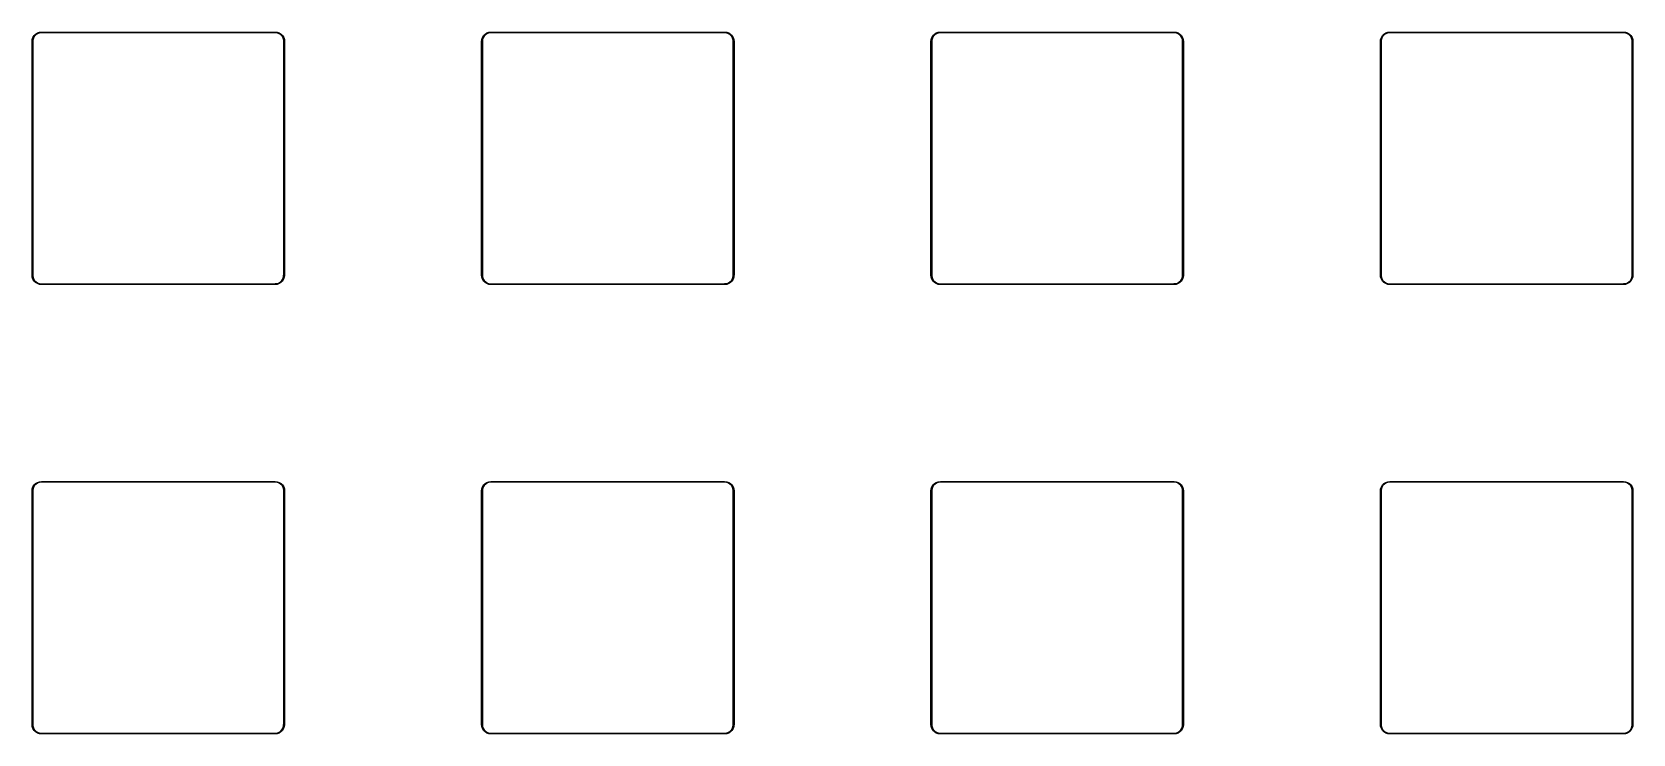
# Model space of a CAD drawing. Header units: inches. Extents: x 4.05 to 7.56, y -6.97 to -2.28.
# Drawn here: x 4.052 to 7.558, y -6.969 to -5.432 of the extents above; entities that cross this region are included whole.
import ezdxf

# ---------------------------------------------------------------- set-up
doc = ezdxf.new("R2010")
doc.units = ezdxf.units.IN
doc.header["$MEASUREMENT"] = 0
doc.layers.add('User.Eco2', color=31, linetype='CONTINUOUS', true_color=0xd8c852)

msp = doc.modelspace()

# ---------------------------------------------------------------- linework, layer by layer
at = {"layer": 'User.Eco2', "linetype": 'CONTINUOUS'}
for p, q in [((4.0599, -5.4366), (4.0639, -5.4341)), ((4.0639, -5.4341), (4.0682, -5.4326)), ((4.0704, -5.4341), (4.0656, -5.4353)), ((4.0682, -5.4326), (4.0728, -5.4321)), ((4.0728, -5.4341), (4.0704, -5.4341)), ((4.0728, -5.4321), (4.5846, -5.4321)), ((4.5846, -5.4341), (4.0728, -5.4341)), ((4.5846, -5.4321), (4.5892, -5.4326)), ((4.5871, -5.4341), (4.5846, -5.4341)), ((4.5919, -5.4353), (4.5871, -5.4341)), ((4.5892, -5.4326), (4.5936, -5.4341)), ((4.5936, -5.4341), (4.5975, -5.4366)), ((5.0442, -5.4366), (5.0481, -5.4341)), ((5.0481, -5.4341), (5.0525, -5.4326)), ((5.0546, -5.4341), (5.0499, -5.4353)), ((5.0525, -5.4326), (5.0571, -5.4321)), ((5.0571, -5.4341), (5.0546, -5.4341)), ((5.0571, -5.4321), (5.5689, -5.4321)), ((5.5689, -5.4341), (5.0571, -5.4341)), ((5.5689, -5.4321), (5.5735, -5.4326)), ((5.5714, -5.4341), (5.5689, -5.4341)), ((5.5761, -5.4353), (5.5714, -5.4341)), ((5.5735, -5.4326), (5.5779, -5.4341)), ((5.5779, -5.4341), (5.5818, -5.4366)), ((6.0285, -5.4366), (6.0324, -5.4341)), ((6.0324, -5.4341), (6.0367, -5.4326)), ((6.0389, -5.4341), (6.0341, -5.4353)), ((6.0367, -5.4326), (6.0413, -5.4321)), ((6.0413, -5.4341), (6.0389, -5.4341)), ((6.0413, -5.4321), (6.5531, -5.4321)), ((6.5531, -5.4341), (6.0413, -5.4341)), ((6.5531, -5.4321), (6.5577, -5.4326)), ((6.5556, -5.4341), (6.5531, -5.4341)), ((6.5604, -5.4353), (6.5556, -5.4341)), ((6.5577, -5.4326), (6.5621, -5.4341)), ((6.5621, -5.4341), (6.566, -5.4366)), ((7.0127, -5.4366), (7.0166, -5.4341)), ((7.0166, -5.4341), (7.021, -5.4326)), ((7.0231, -5.4341), (7.0184, -5.4353)), ((7.021, -5.4326), (7.0256, -5.4321)), ((7.0256, -5.4341), (7.0231, -5.4341)), ((7.0256, -5.4321), (7.5374, -5.4321)), ((7.5374, -5.4341), (7.0256, -5.4341)), ((7.5374, -5.4321), (7.542, -5.4326)), ((7.5399, -5.4341), (7.5374, -5.4341)), ((7.5446, -5.4353), (7.5399, -5.4341)), ((7.542, -5.4326), (7.5464, -5.4341)), ((7.5464, -5.4341), (7.5503, -5.4366)), ((4.0522, -5.4528), (4.0527, -5.4482)), ((4.0522, -5.9646), (4.0522, -5.4528)), ((4.0527, -5.4482), (4.0542, -5.4438)), ((4.0554, -5.4455), (4.0541, -5.4503)), ((4.0541, -5.4503), (4.0541, -5.4528)), ((4.0541, -5.4528), (4.0541, -5.9646)), ((4.0542, -5.4438), (4.0567, -5.4399)), ((4.0579, -5.4413), (4.0554, -5.4455)), ((4.0567, -5.4399), (4.0599, -5.4366)), ((4.0614, -5.4378), (4.0579, -5.4413)), ((4.0656, -5.4353), (4.0614, -5.4378)), ((4.5961, -5.4378), (4.5919, -5.4353)), ((4.5996, -5.4413), (4.5961, -5.4378)), ((4.5975, -5.4366), (4.6008, -5.4399)), ((4.6021, -5.4455), (4.5996, -5.4413)), ((4.6008, -5.4399), (4.6033, -5.4438)), ((4.6033, -5.4503), (4.6021, -5.4455)), ((4.6033, -5.4438), (4.6048, -5.4482)), ((4.6033, -5.4528), (4.6033, -5.4503)), ((4.6033, -5.9642), (4.6033, -5.4528)), ((4.6048, -5.4482), (4.6053, -5.4528)), ((4.6053, -5.4528), (4.6053, -5.9646)), ((5.0364, -5.4528), (5.0369, -5.4482)), ((5.0364, -5.9646), (5.0364, -5.4528)), ((5.0369, -5.4482), (5.0385, -5.4438)), ((5.0397, -5.4455), (5.0384, -5.4503)), ((5.0384, -5.4503), (5.0384, -5.4528)), ((5.0384, -5.4528), (5.0384, -5.9646)), ((5.0385, -5.4438), (5.0409, -5.4399)), ((5.0421, -5.4413), (5.0397, -5.4455)), ((5.0409, -5.4399), (5.0442, -5.4366)), ((5.0456, -5.4378), (5.0421, -5.4413)), ((5.0499, -5.4353), (5.0456, -5.4378)), ((5.5804, -5.4378), (5.5761, -5.4353)), ((5.5839, -5.4413), (5.5804, -5.4378)), ((5.5818, -5.4366), (5.5851, -5.4399)), ((5.5863, -5.4455), (5.5839, -5.4413)), ((5.5851, -5.4399), (5.5875, -5.4438)), ((5.5876, -5.4503), (5.5863, -5.4455)), ((5.5875, -5.4438), (5.589, -5.4482)), ((5.5876, -5.4528), (5.5876, -5.4503)), ((5.5876, -5.9642), (5.5876, -5.4528)), ((5.589, -5.4482), (5.5896, -5.4528)), ((5.5896, -5.4528), (5.5896, -5.9646)), ((6.0207, -5.4528), (6.0212, -5.4482)), ((6.0207, -5.9646), (6.0207, -5.4528)), ((6.0212, -5.4482), (6.0227, -5.4438)), ((6.0239, -5.4455), (6.0226, -5.4503)), ((6.0226, -5.4503), (6.0226, -5.4528)), ((6.0226, -5.4528), (6.0226, -5.9646)), ((6.0227, -5.4438), (6.0252, -5.4399)), ((6.0264, -5.4413), (6.0239, -5.4455)), ((6.0252, -5.4399), (6.0285, -5.4366)), ((6.0299, -5.4378), (6.0264, -5.4413)), ((6.0341, -5.4353), (6.0299, -5.4378)), ((6.5646, -5.4378), (6.5604, -5.4353)), ((6.5681, -5.4413), (6.5646, -5.4378)), ((6.566, -5.4366), (6.5693, -5.4399)), ((6.5706, -5.4455), (6.5681, -5.4413)), ((6.5693, -5.4399), (6.5718, -5.4438)), ((6.5719, -5.4503), (6.5706, -5.4455)), ((6.5718, -5.4438), (6.5733, -5.4482)), ((6.5719, -5.4528), (6.5719, -5.4503)), ((6.5719, -5.9642), (6.5719, -5.4528)), ((6.5733, -5.4482), (6.5738, -5.4528)), ((6.5738, -5.4528), (6.5738, -5.9646)), ((7.0049, -5.4528), (7.0054, -5.4482)), ((7.0049, -5.9646), (7.0049, -5.4528)), ((7.0054, -5.4482), (7.007, -5.4438)), ((7.0082, -5.4455), (7.0069, -5.4503)), ((7.0069, -5.4503), (7.0069, -5.4528)), ((7.0069, -5.4528), (7.0069, -5.9646)), ((7.007, -5.4438), (7.0094, -5.4399)), ((7.0106, -5.4413), (7.0082, -5.4455)), ((7.0094, -5.4399), (7.0127, -5.4366)), ((7.0141, -5.4378), (7.0106, -5.4413)), ((7.0184, -5.4353), (7.0141, -5.4378)), ((7.5489, -5.4378), (7.5446, -5.4353)), ((7.5524, -5.4413), (7.5489, -5.4378)), ((7.5503, -5.4366), (7.5536, -5.4399)), ((7.5548, -5.4455), (7.5524, -5.4413)), ((7.5536, -5.4399), (7.556, -5.4438)), ((7.5561, -5.4503), (7.5548, -5.4455)), ((7.556, -5.4438), (7.5576, -5.4482)), ((7.5561, -5.4528), (7.5561, -5.4503)), ((7.5561, -5.9642), (7.5561, -5.4528)), ((7.5576, -5.4482), (7.5581, -5.4528)), ((7.5581, -5.4528), (7.5581, -5.9646)), ((4.0527, -5.9692), (4.0522, -5.9646)), ((4.0542, -5.9735), (4.0527, -5.9692)), ((4.0541, -5.9646), (4.0541, -5.967)), ((4.0541, -5.967), (4.0554, -5.9718)), ((4.0567, -5.9775), (4.0542, -5.9735)), ((4.0554, -5.9718), (4.0579, -5.976)), ((4.0599, -5.9807), (4.0567, -5.9775)), ((4.0579, -5.976), (4.0614, -5.9795)), ((4.0639, -5.9832), (4.0599, -5.9807)), ((4.0614, -5.9795), (4.0656, -5.982)), ((4.0682, -5.9847), (4.0639, -5.9832)), ((4.0656, -5.982), (4.0704, -5.9833)), ((4.0728, -5.9852), (4.0682, -5.9847)), ((4.0704, -5.9833), (4.0728, -5.9833)), ((4.0728, -5.9833), (4.5844, -5.9833)), ((4.5846, -5.9852), (4.0728, -5.9852)), ((4.5844, -5.9833), (4.5845, -5.9832)), ((4.5845, -5.9832), (4.587, -5.9832)), ((4.585, -5.9852), (4.5846, -5.9852)), ((4.5891, -5.9847), (4.585, -5.9851)), ((4.585, -5.9851), (4.585, -5.9852)), ((4.587, -5.9832), (4.5918, -5.9819)), ((4.5935, -5.9831), (4.5891, -5.9847)), ((4.5918, -5.9819), (4.596, -5.9795)), ((4.5974, -5.9807), (4.5935, -5.9831)), ((4.596, -5.9795), (4.5995, -5.976)), ((4.6007, -5.9774), (4.5974, -5.9807)), ((4.5995, -5.976), (4.602, -5.9717)), ((4.6032, -5.9735), (4.6007, -5.9774)), ((4.602, -5.9717), (4.6032, -5.967)), ((4.6032, -5.9645), (4.6033, -5.9642)), ((4.6032, -5.967), (4.6032, -5.9645)), ((4.6047, -5.9691), (4.6032, -5.9735)), ((4.6051, -5.965), (4.6047, -5.9691)), ((4.6052, -5.9649), (4.6051, -5.965)), ((4.6053, -5.9646), (4.6052, -5.9649)), ((5.0369, -5.9692), (5.0364, -5.9646)), ((5.0385, -5.9735), (5.0369, -5.9692)), ((5.0384, -5.9646), (5.0384, -5.967)), ((5.0384, -5.967), (5.0397, -5.9718)), ((5.0409, -5.9775), (5.0385, -5.9735)), ((5.0397, -5.9718), (5.0421, -5.976)), ((5.0442, -5.9807), (5.0409, -5.9775)), ((5.0421, -5.976), (5.0456, -5.9795)), ((5.0481, -5.9832), (5.0442, -5.9807)), ((5.0456, -5.9795), (5.0499, -5.982)), ((5.0525, -5.9847), (5.0481, -5.9832)), ((5.0499, -5.982), (5.0546, -5.9833)), ((5.0571, -5.9852), (5.0525, -5.9847)), ((5.0546, -5.9833), (5.0571, -5.9833)), ((5.0571, -5.9833), (5.5687, -5.9833)), ((5.5689, -5.9852), (5.0571, -5.9852)), ((5.5687, -5.9833), (5.5688, -5.9832)), ((5.5688, -5.9832), (5.5713, -5.9832)), ((5.5693, -5.9852), (5.5689, -5.9852)), ((5.5734, -5.9847), (5.5693, -5.9851)), ((5.5693, -5.9851), (5.5693, -5.9852)), ((5.5713, -5.9832), (5.576, -5.9819)), ((5.5778, -5.9831), (5.5734, -5.9847)), ((5.576, -5.9819), (5.5803, -5.9795)), ((5.5817, -5.9807), (5.5778, -5.9831)), ((5.5803, -5.9795), (5.5838, -5.976)), ((5.5849, -5.9774), (5.5817, -5.9807)), ((5.5838, -5.976), (5.5862, -5.9717)), ((5.5874, -5.9735), (5.5849, -5.9774)), ((5.5862, -5.9717), (5.5875, -5.967)), ((5.5889, -5.9691), (5.5874, -5.9735)), ((5.5875, -5.9645), (5.5876, -5.9642)), ((5.5875, -5.967), (5.5875, -5.9645)), ((5.5894, -5.965), (5.5889, -5.9691)), ((5.5895, -5.9649), (5.5894, -5.965)), ((5.5896, -5.9646), (5.5895, -5.9649)), ((6.0212, -5.9692), (6.0207, -5.9646)), ((6.0227, -5.9735), (6.0212, -5.9692)), ((6.0226, -5.9646), (6.0226, -5.967)), ((6.0226, -5.967), (6.0239, -5.9718)), ((6.0252, -5.9775), (6.0227, -5.9735)), ((6.0239, -5.9718), (6.0264, -5.976)), ((6.0285, -5.9807), (6.0252, -5.9775)), ((6.0264, -5.976), (6.0299, -5.9795)), ((6.0324, -5.9832), (6.0285, -5.9807)), ((6.0299, -5.9795), (6.0341, -5.982)), ((6.0367, -5.9847), (6.0324, -5.9832)), ((6.0341, -5.982), (6.0389, -5.9833)), ((6.0413, -5.9852), (6.0367, -5.9847)), ((6.0389, -5.9833), (6.0413, -5.9833)), ((6.0413, -5.9833), (6.5529, -5.9833)), ((6.5531, -5.9852), (6.0413, -5.9852)), ((6.5529, -5.9833), (6.553, -5.9832)), ((6.553, -5.9832), (6.5555, -5.9832)), ((6.5535, -5.9852), (6.5531, -5.9852)), ((6.5536, -5.9851), (6.5535, -5.9852)), ((6.5576, -5.9847), (6.5536, -5.9851)), ((6.5555, -5.9832), (6.5603, -5.9819)), ((6.562, -5.9831), (6.5576, -5.9847)), ((6.5603, -5.9819), (6.5645, -5.9795)), ((6.5659, -5.9807), (6.562, -5.9831)), ((6.5645, -5.9795), (6.568, -5.976)), ((6.5692, -5.9774), (6.5659, -5.9807)), ((6.568, -5.976), (6.5705, -5.9717)), ((6.5717, -5.9735), (6.5692, -5.9774)), ((6.5705, -5.9717), (6.5717, -5.967)), ((6.5717, -5.9645), (6.5719, -5.9642)), ((6.5717, -5.967), (6.5717, -5.9645)), ((6.5732, -5.9691), (6.5717, -5.9735)), ((6.5737, -5.965), (6.5732, -5.9691)), ((6.5738, -5.9646), (6.5737, -5.9649)), ((6.5737, -5.9649), (6.5737, -5.965)), ((7.0054, -5.9692), (7.0049, -5.9646)), ((7.007, -5.9735), (7.0054, -5.9692)), ((7.0069, -5.9646), (7.0069, -5.967)), ((7.0069, -5.967), (7.0082, -5.9718)), ((7.0094, -5.9775), (7.007, -5.9735)), ((7.0082, -5.9718), (7.0106, -5.976)), ((7.0127, -5.9807), (7.0094, -5.9775)), ((7.0106, -5.976), (7.0141, -5.9795)), ((7.0166, -5.9832), (7.0127, -5.9807)), ((7.0141, -5.9795), (7.0184, -5.982)), ((7.021, -5.9847), (7.0166, -5.9832)), ((7.0184, -5.982), (7.0231, -5.9833)), ((7.0256, -5.9852), (7.021, -5.9847)), ((7.0231, -5.9833), (7.0256, -5.9833)), ((7.0256, -5.9833), (7.5372, -5.9833)), ((7.5374, -5.9852), (7.0256, -5.9852)), ((7.5372, -5.9833), (7.5373, -5.9832)), ((7.5373, -5.9832), (7.5398, -5.9832)), ((7.5378, -5.9852), (7.5374, -5.9852)), ((7.5419, -5.9847), (7.5378, -5.9851)), ((7.5378, -5.9851), (7.5378, -5.9852)), ((7.5398, -5.9832), (7.5445, -5.9819)), ((7.5463, -5.9831), (7.5419, -5.9847)), ((7.5445, -5.9819), (7.5488, -5.9795)), ((7.5502, -5.9807), (7.5463, -5.9831)), ((7.5488, -5.9795), (7.5523, -5.976)), ((7.5535, -5.9774), (7.5502, -5.9807)), ((7.5523, -5.976), (7.5547, -5.9717)), ((7.5559, -5.9735), (7.5535, -5.9774)), ((7.5547, -5.9717), (7.556, -5.967)), ((7.5574, -5.9691), (7.5559, -5.9735)), ((7.556, -5.9645), (7.5561, -5.9642)), ((7.556, -5.967), (7.556, -5.9645)), ((7.5579, -5.965), (7.5574, -5.9691)), ((7.558, -5.9649), (7.5579, -5.965)), ((7.5581, -5.9646), (7.558, -5.9649)), ((4.0522, -6.437), (4.0527, -6.4324)), ((4.0522, -6.9488), (4.0522, -6.437)), ((4.0527, -6.4324), (4.0542, -6.428)), ((4.0554, -6.4298), (4.0541, -6.4345)), ((4.0541, -6.4345), (4.0541, -6.437)), ((4.0541, -6.437), (4.0541, -6.9488)), ((4.0542, -6.428), (4.0567, -6.4241)), ((4.0579, -6.4255), (4.0554, -6.4298)), ((4.0567, -6.4241), (4.0599, -6.4208)), ((4.0614, -6.422), (4.0579, -6.4255)), ((4.0599, -6.4208), (4.0639, -6.4184)), ((4.0656, -6.4196), (4.0614, -6.422)), ((4.0639, -6.4184), (4.0682, -6.4169)), ((4.0704, -6.4183), (4.0656, -6.4196)), ((4.0682, -6.4169), (4.0728, -6.4163)), ((4.0728, -6.4183), (4.0704, -6.4183)), ((4.0728, -6.4163), (4.5846, -6.4163)), ((4.5846, -6.4183), (4.0728, -6.4183)), ((4.5846, -6.4163), (4.5892, -6.4169)), ((4.5871, -6.4183), (4.5846, -6.4183)), ((4.5919, -6.4196), (4.5871, -6.4183)), ((4.5892, -6.4169), (4.5936, -6.4184)), ((4.5961, -6.422), (4.5919, -6.4196)), ((4.5936, -6.4184), (4.5975, -6.4208)), ((4.5996, -6.4255), (4.5961, -6.422)), ((4.5975, -6.4208), (4.6008, -6.4241)), ((4.6021, -6.4298), (4.5996, -6.4255)), ((4.6008, -6.4241), (4.6033, -6.428)), ((4.6033, -6.4345), (4.6021, -6.4298)), ((4.6033, -6.428), (4.6048, -6.4324)), ((4.6033, -6.437), (4.6033, -6.4345)), ((4.6033, -6.9484), (4.6033, -6.437)), ((4.6048, -6.4324), (4.6053, -6.437)), ((4.6053, -6.437), (4.6053, -6.9488)), ((5.0364, -6.437), (5.0369, -6.4324)), ((5.0364, -6.9488), (5.0364, -6.437)), ((5.0369, -6.4324), (5.0385, -6.428)), ((5.0397, -6.4298), (5.0384, -6.4345)), ((5.0384, -6.4345), (5.0384, -6.437)), ((5.0384, -6.437), (5.0384, -6.9488)), ((5.0385, -6.428), (5.0409, -6.4241)), ((5.0421, -6.4255), (5.0397, -6.4298)), ((5.0409, -6.4241), (5.0442, -6.4208)), ((5.0456, -6.422), (5.0421, -6.4255)), ((5.0442, -6.4208), (5.0481, -6.4184)), ((5.0499, -6.4196), (5.0456, -6.422)), ((5.0481, -6.4184), (5.0525, -6.4169)), ((5.0546, -6.4183), (5.0499, -6.4196)), ((5.0525, -6.4169), (5.0571, -6.4163)), ((5.0571, -6.4183), (5.0546, -6.4183)), ((5.0571, -6.4163), (5.5689, -6.4163)), ((5.5689, -6.4183), (5.0571, -6.4183)), ((5.5689, -6.4163), (5.5735, -6.4169)), ((5.5714, -6.4183), (5.5689, -6.4183)), ((5.5761, -6.4196), (5.5714, -6.4183)), ((5.5735, -6.4169), (5.5779, -6.4184)), ((5.5804, -6.422), (5.5761, -6.4196)), ((5.5779, -6.4184), (5.5818, -6.4208)), ((5.5839, -6.4255), (5.5804, -6.422)), ((5.5818, -6.4208), (5.5851, -6.4241)), ((5.5863, -6.4298), (5.5839, -6.4255)), ((5.5851, -6.4241), (5.5875, -6.428)), ((5.5876, -6.4345), (5.5863, -6.4298)), ((5.5875, -6.428), (5.589, -6.4324)), ((5.5876, -6.437), (5.5876, -6.4345)), ((5.5876, -6.9484), (5.5876, -6.437)), ((5.589, -6.4324), (5.5896, -6.437)), ((5.5896, -6.437), (5.5896, -6.9488)), ((6.0207, -6.437), (6.0212, -6.4324)), ((6.0207, -6.9488), (6.0207, -6.437)), ((6.0212, -6.4324), (6.0227, -6.428)), ((6.0239, -6.4298), (6.0226, -6.4345)), ((6.0226, -6.4345), (6.0226, -6.437)), ((6.0226, -6.437), (6.0226, -6.9488)), ((6.0227, -6.428), (6.0252, -6.4241)), ((6.0264, -6.4255), (6.0239, -6.4298)), ((6.0252, -6.4241), (6.0285, -6.4208)), ((6.0299, -6.422), (6.0264, -6.4255)), ((6.0285, -6.4208), (6.0324, -6.4184)), ((6.0341, -6.4196), (6.0299, -6.422)), ((6.0324, -6.4184), (6.0367, -6.4169)), ((6.0389, -6.4183), (6.0341, -6.4196)), ((6.0367, -6.4169), (6.0413, -6.4163)), ((6.0413, -6.4183), (6.0389, -6.4183)), ((6.0413, -6.4163), (6.5531, -6.4163)), ((6.5531, -6.4183), (6.0413, -6.4183)), ((6.5531, -6.4163), (6.5577, -6.4169)), ((6.5556, -6.4183), (6.5531, -6.4183)), ((6.5604, -6.4196), (6.5556, -6.4183)), ((6.5577, -6.4169), (6.5621, -6.4184)), ((6.5646, -6.422), (6.5604, -6.4196)), ((6.5621, -6.4184), (6.566, -6.4208)), ((6.5681, -6.4255), (6.5646, -6.422)), ((6.566, -6.4208), (6.5693, -6.4241)), ((6.5706, -6.4298), (6.5681, -6.4255)), ((6.5693, -6.4241), (6.5718, -6.428)), ((6.5719, -6.4345), (6.5706, -6.4298)), ((6.5718, -6.428), (6.5733, -6.4324)), ((6.5719, -6.437), (6.5719, -6.4345)), ((6.5719, -6.9484), (6.5719, -6.437)), ((6.5733, -6.4324), (6.5738, -6.437)), ((6.5738, -6.437), (6.5738, -6.9488)), ((7.0049, -6.437), (7.0054, -6.4324)), ((7.0049, -6.9488), (7.0049, -6.437)), ((7.0054, -6.4324), (7.007, -6.428)), ((7.0082, -6.4298), (7.0069, -6.4345)), ((7.0069, -6.4345), (7.0069, -6.437)), ((7.0069, -6.437), (7.0069, -6.9488)), ((7.007, -6.428), (7.0094, -6.4241)), ((7.0106, -6.4255), (7.0082, -6.4298)), ((7.0094, -6.4241), (7.0127, -6.4208)), ((7.0141, -6.422), (7.0106, -6.4255)), ((7.0127, -6.4208), (7.0166, -6.4184)), ((7.0184, -6.4196), (7.0141, -6.422)), ((7.0166, -6.4184), (7.021, -6.4169)), ((7.0231, -6.4183), (7.0184, -6.4196)), ((7.021, -6.4169), (7.0256, -6.4163)), ((7.0256, -6.4183), (7.0231, -6.4183)), ((7.0256, -6.4163), (7.5374, -6.4163)), ((7.5374, -6.4183), (7.0256, -6.4183)), ((7.5374, -6.4163), (7.542, -6.4169)), ((7.5399, -6.4183), (7.5374, -6.4183)), ((7.5446, -6.4196), (7.5399, -6.4183)), ((7.542, -6.4169), (7.5464, -6.4184)), ((7.5489, -6.422), (7.5446, -6.4196)), ((7.5464, -6.4184), (7.5503, -6.4208)), ((7.5524, -6.4255), (7.5489, -6.422)), ((7.5503, -6.4208), (7.5536, -6.4241)), ((7.5548, -6.4298), (7.5524, -6.4255)), ((7.5536, -6.4241), (7.556, -6.428)), ((7.5561, -6.4345), (7.5548, -6.4298)), ((7.556, -6.428), (7.5576, -6.4324)), ((7.5561, -6.437), (7.5561, -6.4345)), ((7.5561, -6.9484), (7.5561, -6.437)), ((7.5576, -6.4324), (7.5581, -6.437)), ((7.5581, -6.437), (7.5581, -6.9488)), ((4.0527, -6.9534), (4.0522, -6.9488)), ((4.0542, -6.9578), (4.0527, -6.9534)), ((4.0541, -6.9488), (4.0541, -6.9513)), ((4.0541, -6.9513), (4.0554, -6.956)), ((4.0567, -6.9617), (4.0542, -6.9578)), ((4.0554, -6.956), (4.0579, -6.9603)), ((4.0599, -6.965), (4.0567, -6.9617)), ((4.0579, -6.9603), (4.0614, -6.9638)), ((4.0639, -6.9674), (4.0599, -6.965)), ((4.0614, -6.9638), (4.0656, -6.9662)), ((4.0682, -6.969), (4.0639, -6.9674)), ((4.0656, -6.9662), (4.0704, -6.9675)), ((4.0728, -6.9695), (4.0682, -6.969)), ((4.0704, -6.9675), (4.0728, -6.9675)), ((4.0728, -6.9675), (4.5844, -6.9675)), ((4.5846, -6.9695), (4.0728, -6.9695)), ((4.5844, -6.9675), (4.5845, -6.9675)), ((4.5845, -6.9675), (4.587, -6.9675)), ((4.585, -6.9694), (4.5846, -6.9695)), ((4.5891, -6.9689), (4.585, -6.9694)), ((4.585, -6.9694), (4.585, -6.9694)), ((4.587, -6.9675), (4.5918, -6.9662)), ((4.5935, -6.9674), (4.5891, -6.9689)), ((4.5918, -6.9662), (4.596, -6.9637)), ((4.5974, -6.9649), (4.5935, -6.9674)), ((4.596, -6.9637), (4.5995, -6.9603)), ((4.6007, -6.9617), (4.5974, -6.9649)), ((4.5995, -6.9603), (4.602, -6.956)), ((4.6032, -6.9577), (4.6007, -6.9617)), ((4.602, -6.956), (4.6032, -6.9512)), ((4.6032, -6.9488), (4.6033, -6.9484)), ((4.6032, -6.9512), (4.6032, -6.9488)), ((4.6047, -6.9534), (4.6032, -6.9577)), ((4.6051, -6.9493), (4.6047, -6.9534)), ((4.6052, -6.9492), (4.6051, -6.9493)), ((4.6053, -6.9488), (4.6052, -6.9492)), ((5.0369, -6.9534), (5.0364, -6.9488)), ((5.0385, -6.9578), (5.0369, -6.9534)), ((5.0384, -6.9488), (5.0384, -6.9513)), ((5.0384, -6.9513), (5.0397, -6.956)), ((5.0409, -6.9617), (5.0385, -6.9578)), ((5.0397, -6.956), (5.0421, -6.9603)), ((5.0442, -6.965), (5.0409, -6.9617)), ((5.0421, -6.9603), (5.0456, -6.9638)), ((5.0481, -6.9674), (5.0442, -6.965)), ((5.0456, -6.9638), (5.0499, -6.9662)), ((5.0525, -6.969), (5.0481, -6.9674)), ((5.0499, -6.9662), (5.0546, -6.9675)), ((5.0571, -6.9695), (5.0525, -6.969)), ((5.0546, -6.9675), (5.0571, -6.9675)), ((5.0571, -6.9675), (5.5687, -6.9675)), ((5.5689, -6.9695), (5.0571, -6.9695)), ((5.5687, -6.9675), (5.5688, -6.9675)), ((5.5688, -6.9675), (5.5713, -6.9675)), ((5.5693, -6.9694), (5.5689, -6.9695)), ((5.5734, -6.9689), (5.5693, -6.9694)), ((5.5693, -6.9694), (5.5693, -6.9694)), ((5.5713, -6.9675), (5.576, -6.9662)), ((5.5778, -6.9674), (5.5734, -6.9689)), ((5.576, -6.9662), (5.5803, -6.9637)), ((5.5817, -6.9649), (5.5778, -6.9674)), ((5.5803, -6.9637), (5.5838, -6.9603)), ((5.5849, -6.9617), (5.5817, -6.9649)), ((5.5838, -6.9603), (5.5862, -6.956)), ((5.5874, -6.9577), (5.5849, -6.9617)), ((5.5862, -6.956), (5.5875, -6.9512)), ((5.5889, -6.9534), (5.5874, -6.9577)), ((5.5875, -6.9488), (5.5876, -6.9484)), ((5.5875, -6.9512), (5.5875, -6.9488)), ((5.5894, -6.9493), (5.5889, -6.9534)), ((5.5895, -6.9492), (5.5894, -6.9493)), ((5.5896, -6.9488), (5.5895, -6.9492)), ((6.0212, -6.9534), (6.0207, -6.9488)), ((6.0227, -6.9578), (6.0212, -6.9534)), ((6.0226, -6.9488), (6.0226, -6.9513)), ((6.0226, -6.9513), (6.0239, -6.956)), ((6.0252, -6.9617), (6.0227, -6.9578)), ((6.0239, -6.956), (6.0264, -6.9603)), ((6.0285, -6.965), (6.0252, -6.9617)), ((6.0264, -6.9603), (6.0299, -6.9638)), ((6.0324, -6.9674), (6.0285, -6.965)), ((6.0299, -6.9638), (6.0341, -6.9662)), ((6.0367, -6.969), (6.0324, -6.9674)), ((6.0341, -6.9662), (6.0389, -6.9675)), ((6.0413, -6.9695), (6.0367, -6.969)), ((6.0389, -6.9675), (6.0413, -6.9675)), ((6.0413, -6.9675), (6.5529, -6.9675)), ((6.5531, -6.9695), (6.0413, -6.9695)), ((6.5529, -6.9675), (6.553, -6.9675)), ((6.553, -6.9675), (6.5555, -6.9675)), ((6.5535, -6.9694), (6.5531, -6.9695)), ((6.5536, -6.9694), (6.5535, -6.9694)), ((6.5576, -6.9689), (6.5536, -6.9694)), ((6.5555, -6.9675), (6.5603, -6.9662)), ((6.562, -6.9674), (6.5576, -6.9689)), ((6.5603, -6.9662), (6.5645, -6.9637)), ((6.5659, -6.9649), (6.562, -6.9674)), ((6.5645, -6.9637), (6.568, -6.9603)), ((6.5692, -6.9617), (6.5659, -6.9649)), ((6.568, -6.9603), (6.5705, -6.956)), ((6.5717, -6.9577), (6.5692, -6.9617)), ((6.5705, -6.956), (6.5717, -6.9512)), ((6.5717, -6.9488), (6.5719, -6.9484)), ((6.5717, -6.9512), (6.5717, -6.9488)), ((6.5732, -6.9534), (6.5717, -6.9577)), ((6.5737, -6.9493), (6.5732, -6.9534)), ((6.5738, -6.9488), (6.5737, -6.9492)), ((6.5737, -6.9492), (6.5737, -6.9493)), ((7.0054, -6.9534), (7.0049, -6.9488)), ((7.007, -6.9578), (7.0054, -6.9534)), ((7.0069, -6.9488), (7.0069, -6.9513)), ((7.0069, -6.9513), (7.0082, -6.956)), ((7.0094, -6.9617), (7.007, -6.9578)), ((7.0082, -6.956), (7.0106, -6.9603)), ((7.0127, -6.965), (7.0094, -6.9617)), ((7.0106, -6.9603), (7.0141, -6.9638)), ((7.0166, -6.9674), (7.0127, -6.965)), ((7.0141, -6.9638), (7.0184, -6.9662)), ((7.021, -6.969), (7.0166, -6.9674)), ((7.0184, -6.9662), (7.0231, -6.9675)), ((7.0256, -6.9695), (7.021, -6.969)), ((7.0231, -6.9675), (7.0256, -6.9675)), ((7.0256, -6.9675), (7.5372, -6.9675)), ((7.5374, -6.9695), (7.0256, -6.9695)), ((7.5372, -6.9675), (7.5373, -6.9675)), ((7.5373, -6.9675), (7.5398, -6.9675)), ((7.5378, -6.9694), (7.5374, -6.9695)), ((7.5419, -6.9689), (7.5378, -6.9694)), ((7.5378, -6.9694), (7.5378, -6.9694)), ((7.5398, -6.9675), (7.5445, -6.9662)), ((7.5463, -6.9674), (7.5419, -6.9689)), ((7.5445, -6.9662), (7.5488, -6.9637)), ((7.5502, -6.9649), (7.5463, -6.9674)), ((7.5488, -6.9637), (7.5523, -6.9603)), ((7.5535, -6.9617), (7.5502, -6.9649)), ((7.5523, -6.9603), (7.5547, -6.956)), ((7.5559, -6.9577), (7.5535, -6.9617)), ((7.5547, -6.956), (7.556, -6.9512)), ((7.5574, -6.9534), (7.5559, -6.9577)), ((7.556, -6.9488), (7.5561, -6.9484)), ((7.556, -6.9512), (7.556, -6.9488)), ((7.5579, -6.9493), (7.5574, -6.9534)), ((7.558, -6.9492), (7.5579, -6.9493)), ((7.5581, -6.9488), (7.558, -6.9492))]:
    msp.add_line(p, q, dxfattribs=at)

doc.saveas('drawing.dxf')
